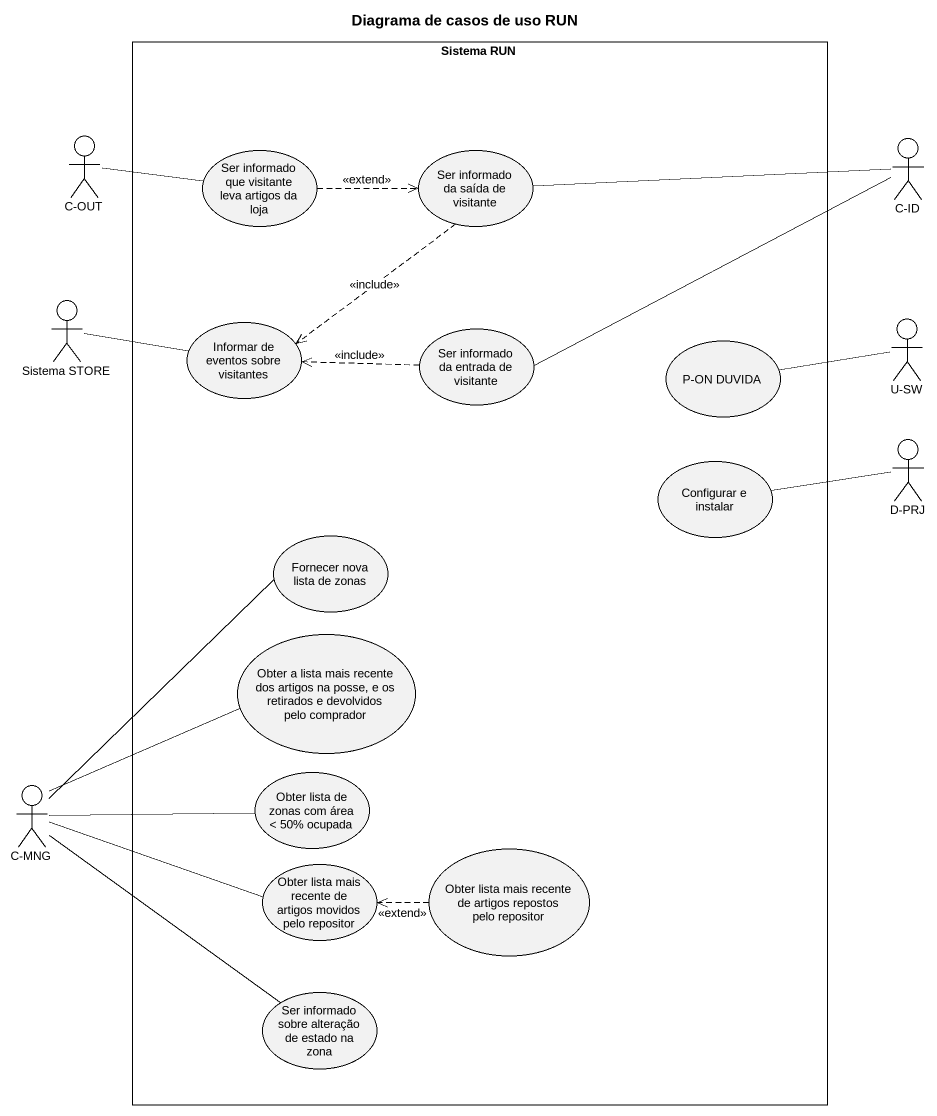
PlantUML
@startuml
title Diagrama de casos de uso RUN
rectangle "Sistema RUN" as Sistema_RUN {
  usecase "Ser informado que visitante leva artigos da loja" as Ser_informado_que_visitante
  usecase "Ser informado da saída de visitante" as Ser_informado_da_saída_de
  usecase "Informar de eventos sobre visitantes" as Informar_de_eventos_sobre
  usecase "Ser informado da entrada de visitante" as Ser_informado_da_entrada_de
  usecase "P-ON DUVIDA" as P_ON_DUVIDA
  usecase "Configurar e instalar" as Configurar_e_instalar
  usecase "Fornecer nova lista de zonas" as Fornecer_nova_lista_de_zonas
  usecase "Obter a lista mais recente dos artigos na posse, e os retirados e devolvidos pelo comprador" as Obter_a_lista_mais_recente
  usecase "Obter lista de zonas com área < 50% ocupada" as Obter_lista_de_zonas_com
  usecase "Obter lista mais recente de artigos movidos pelo repositor" as Obter_lista_mais_recente_de
  usecase "Obter lista mais recente de artigos repostos pelo repositor" as Obter_lista_mais_recente_de_2
  usecase "Ser informado sobre alteração de estado na zona" as Ser_informado_sobre
}
actor "C-OUT" as C_OUT
actor "C-ID" as C_ID
actor "Sistema STORE" as Sistema_STORE
actor "U-SW" as U_SW
actor "D-PRJ" as D_PRJ
actor "C-MNG" as C_MNG
Ser_informado_que_visitante -left- C_OUT
Ser_informado_que_visitante .right.> Ser_informado_da_saída_de : <<extend>>
Ser_informado_da_saída_de -right- C_ID
Ser_informado_da_saída_de ..> Informar_de_eventos_sobre : <<include>>
Sistema_STORE -right- Informar_de_eventos_sobre
Ser_informado_da_entrada_de -right- C_ID
Ser_informado_da_entrada_de .left.> Informar_de_eventos_sobre : <<include>>
P_ON_DUVIDA -right- U_SW
D_PRJ -left- Configurar_e_instalar
C_MNG -up- Fornecer_nova_lista_de_zonas
C_MNG -right- Obter_a_lista_mais_recente
C_MNG -right- Obter_lista_de_zonas_com
C_MNG -right- Obter_lista_mais_recente_de
C_MNG -- Ser_informado_sobre
Obter_lista_mais_recente_de_2 .left.> Obter_lista_mais_recente_de : <<extend>>
@enduml
